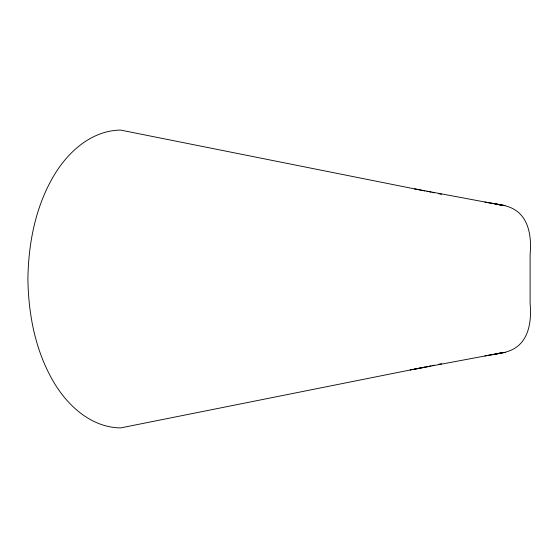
<?xml version="1.0" encoding="UTF-8"?>
<svg xmlns="http://www.w3.org/2000/svg" width="558" height="558" viewBox="0 0 558 558"><rect width="100%" height="100%" fill="white"/><g stroke="black" fill="none" stroke-linecap="round" stroke-linejoin="round"><path stroke-width="0.84" d="M414.378 369.173C437.877 364.786 461.382 360.433 484.874 355.99C493.432 353.946 502.486 353.877 510.661 350.389C529.193 342.521 531.732 320.941 530.1 303.329L530.1 254.671C531.732 237.059 529.193 215.479 510.661 207.611C502.486 204.123 493.432 204.054 484.867 202.01C461.382 197.567 437.87 193.214 414.371 188.82M424.812 367.066L120.584 427.916C91.638 427.54 68.09 406.259 54.007 382.579C35.489 351.456 28.409 314.858 27.9 279C28.409 243.142 35.496 206.537 54.014 175.407C68.097 151.727 91.645 130.46 120.584 130.084L424.812 190.934M426.905 366.648L428.314 366.369M429.674 366.097L431.048 365.818M432.569 365.518L434.243 365.183M438.344 364.36L441.538 363.725M410.13 370.003L429.548 366.348M504.132 352.551L504.941 352.398L498.95 353.284L504.941 352.398M484.874 355.99L501.586 352.998M491.075 354.811L497.178 353.751M504.132 205.449L498.943 204.716L504.941 205.602M491.075 203.189L501.593 205.002L484.874 202.01M426.905 191.352L428.314 191.631M429.674 191.903L431.048 192.182M432.569 192.482L434.243 192.817M438.344 193.64L441.538 194.275"/></g></svg>
